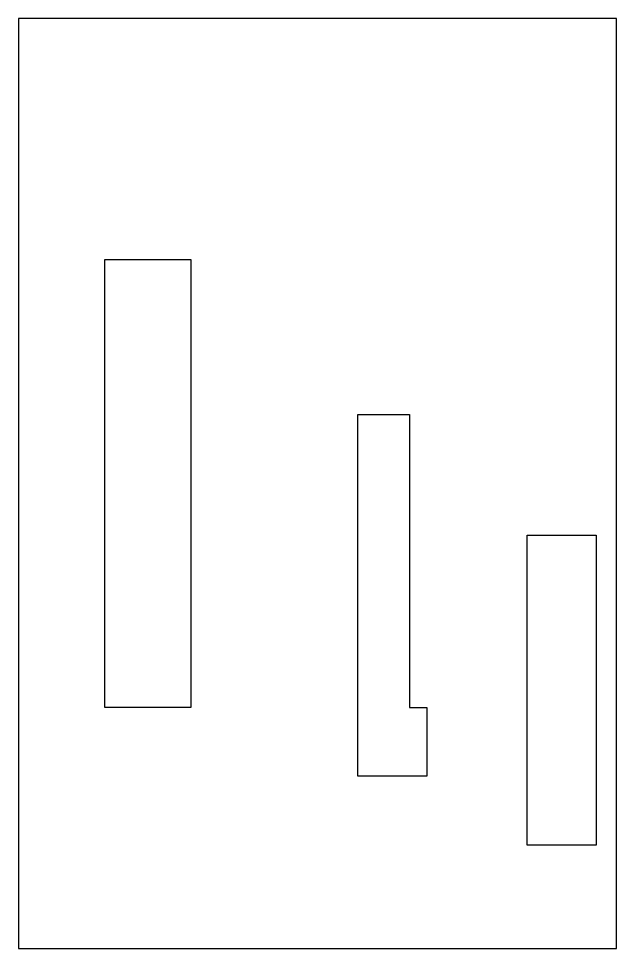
# Model space of a CAD drawing. Extents: x -44 to 44, y -69 to 69.
import ezdxf

# ---------------------------------------------------------------- set-up
doc = ezdxf.new("R2010")
doc.units = 0
doc.layers.get('0').update_dxf_attribs({"linetype": 'continuous'})

# ---------------------------------------------------------------- blocks, each defined once
blk = doc.blocks.new('FACEFEAT')
at = {"color": 0}
for p, q in [((-44.069, 68.58), (-44.069, -68.58)), ((44.069, 68.58), (-44.069, 68.58)), ((44.069, -68.58), (44.069, 68.58)), ((-31.369, 33.02), (-18.669, 33.02)), ((-31.369, -33.02), (-31.369, 33.02)), ((-18.669, 33.02), (-18.669, -33.02)), ((5.969, -43.18), (5.969, 10.16)), ((5.969, 10.16), (13.589, 10.16)), ((13.589, 10.16), (13.589, -33.02)), ((30.9118, -7.62), (41.0718, -7.62)), ((30.9118, -53.34), (30.9118, -7.62)), ((41.0718, -7.62), (41.0718, -53.34)), ((-18.669, -33.02), (-31.369, -33.02)), ((13.589, -33.02), (16.129, -33.02)), ((16.129, -33.02), (16.129, -43.18)), ((16.129, -43.18), (5.969, -43.18)), ((41.0718, -53.34), (30.9118, -53.34)), ((-44.069, -68.58), (44.069, -68.58))]:
    blk.add_line(p, q, dxfattribs=at)

msp = doc.modelspace()

# ---------------------------------------------------------------- block references
at = {"color": 0}
msp.add_blockref('FACEFEAT', (0, 0), dxfattribs=at)

doc.saveas('drawing.dxf')
